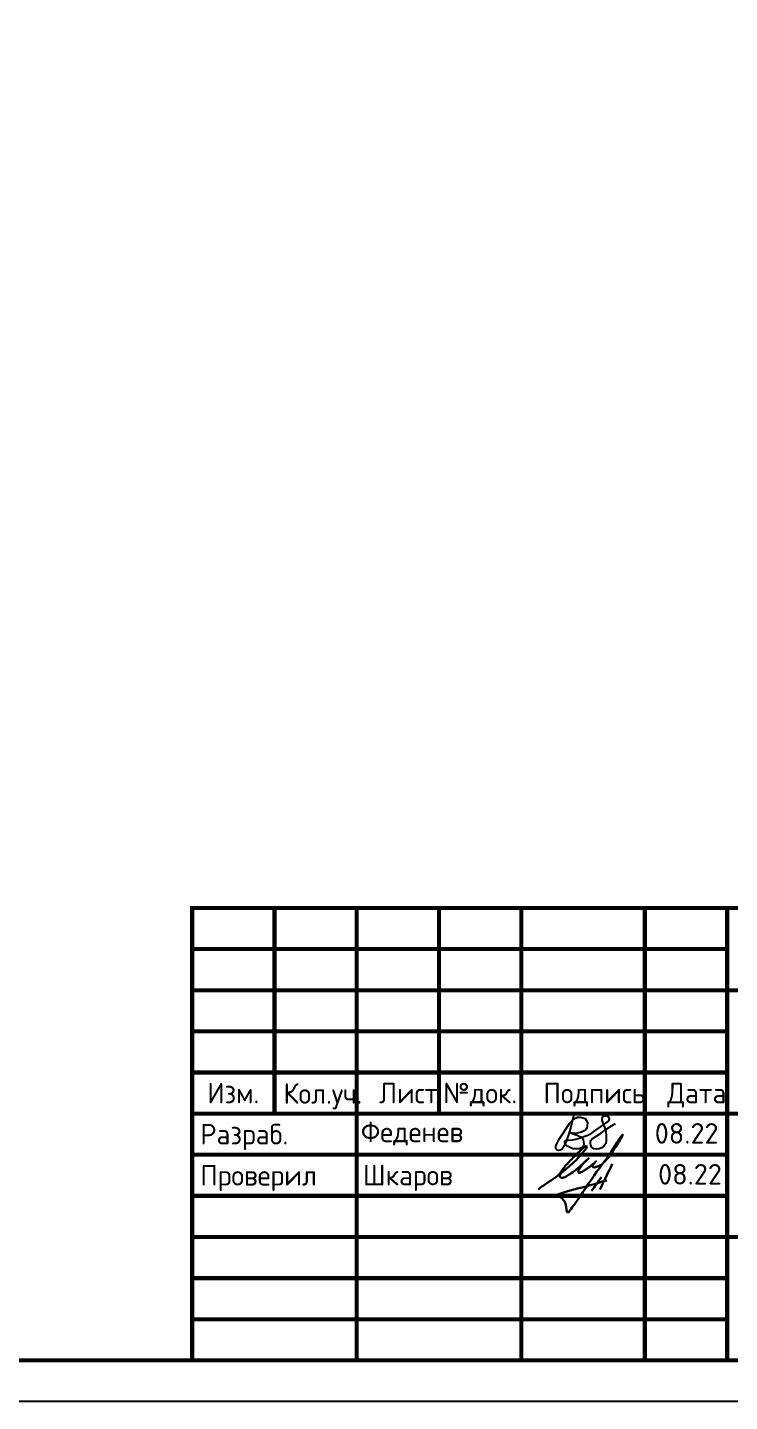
# Model space of a CAD drawing. Header units: millimetres. Extents: x 1601 to 14530, y 1157 to 12625.
# Drawn here: x 8063.9 to 8149.2, y 3162.4 to 3329.4 of the extents above; entities that cross this region are included whole.
import ezdxf
from ezdxf.enums import TextEntityAlignment as Align

# ---------------------------------------------------------------- set-up
doc = ezdxf.new("R2010")
doc.units = ezdxf.units.MM
doc.layers.add('рамка', color=7, linetype='Continuous')
doc.styles.add('-ISOCPEUR-', font='isocpeur.TTF')
doc.styles.add('GOST', font='GOST Common.ttf')

# ---------------------------------------------------------------- blocks, each defined once
blk = doc.blocks.new('*U372')
blk.add_lwpolyline([(0, 0), (420, 0), (420, -297), (0, -297)], close=True)
at = {"const_width": 0.5}
blk.add_lwpolyline([(20, -5), (415, -5), (415, -292), (20, -292)], close=True, dxfattribs=at)
for points in [[(230, -292), (230, -237), (415, -237)], [(240, -237), (240, -262)], [(250, -237), (250, -292)], [(260, -237), (260, -262)], [(270, -237), (270, -292)], [(285, -237), (285, -292)], [(295, -237), (295, -292)], [(230, -242), (295, -242)], [(230, -247), (295, -247)], [(295, -247), (415, -247)], [(230, -252), (295, -252)], [(230, -257), (295, -257)], [(230, -262), (415, -262)], [(230, -267), (295, -267)], [(230, -272), (295, -272)], [(230, -277), (295, -277)], [(295, -277), (415, -277)], [(230, -282), (295, -282)], [(230, -287), (295, -287)]]:
    blk.add_lwpolyline(points, dxfattribs=at)
at = {"style": 'GOST'}
for s, p in [('Изм.', (235, -259.5)), ('Кол.уч.', (245.89, -259.55)), ('Лист', (256.3, -259.5)), ('№док.', (265, -259.5)), ('Подпись', (278.88, -259.5)), ('Дата', (291.31, -259.5))]:
    blk.add_text(s, height=2.5, dxfattribs=at).set_placement(p, align=Align.MIDDLE_CENTER)
for s, p in [('Разраб.', (231, -264.5)), ('Проверил', (231, -269.5))]:
    blk.add_text(s, height=2.5, dxfattribs=at).set_placement(p, align=Align.MIDDLE_LEFT)
blk.add_attdef('РАЗРАБОТАЛ', text='', height=2.5, dxfattribs=at).set_placement((250.5, -264.22), align=Align.MIDDLE_LEFT)
blk.add_attdef('ПРОВЕРИЛ', (250.75, -270.73), '', height=2.5, dxfattribs=at)
at = {"style": 'GOST', "flags": 8}
for tag, p in [('ЛИСТ', (387.6, -271.87)), ('ЛИСТОВ', (405.3, -271.86)), ('ФОРМАТ', (380.97, -294.75))]:
    blk.add_attdef(tag, text='', height=3, dxfattribs=at).set_placement(p, align=Align.MIDDLE_CENTER)
blk.add_attdef('ИМЯ_ЧЕРТЕЖА_001', (321.53, -284.99), '', height=3, dxfattribs=at)
blk = doc.blocks.new('подпись')
at = {"lineweight": 30}
for points in [[(-0.82, -1.23), (-0.21, -0.8), (0.43, -0.36), (0.86, -0.08), (1.32, 0.25), (2, 0.77), (2.8, 1.4), (3.27, 1.83), (3.84, 2.36), (4.46, 3.07), (5.01, 3.73), (5.08, 3.95), (5.01, 4.03), (4.91, 4), (4.76, 3.88), (4.33, 3.49), (3.4, 2.58), (2.34, 1.43), (1.83, 0.48), (1.87, 0.23), (1.99, 0.16), (2.17, 0.16), (2.41, 0.25), (3.02, 0.6), (3.71, 1.09), (4.34, 1.62), (5.32, 2.55), (4.75, 1.98), (4.27, 1.36), (4.08, 1.05), (4.07, 0.85), (4.11, 0.78), (4.25, 0.78), (4.42, 0.84), (4.78, 1.05), (5.16, 1.3), (5.47, 1.51), (5.72, 1.73), (6.05, 1.99), (6.23, 2.18), (5.94, 1.88), (5.8, 1.63), (5.8, 1.5), (5.89, 1.44), (6.13, 1.46), (6.57, 1.6), (6.9, 1.79), (7.5, 2.39), (8.04, 3.08), (8.61, 3.92), (9.15, 4.76), (9.43, 5.33), (8, 3.26), (6.29, 0.88), (3.58, -3.07), (3.05, -3.8), (2.85, -4.05), (2.49, -2.98), (2.12, -2.39), (1.3, -1.96), (1.02, -2.03), (2.91, -1.44), (4.7, -0.96), (7.51, -0.15)], [(8.19, 1.85), (6.68, -1.27)], [(6.86, 0.23), (5.67, -1.43)]]:
    blk.add_spline(points, degree=3, dxfattribs=at)
blk = doc.blocks.new('Подпись Леха')
at = {"layer": 'рамка'}
blk.add_blockref('подпись', (2.7, 0.11), dxfattribs=at)

msp = doc.modelspace()

# ---------------------------------------------------------------- linework, layer by layer
msp.add_lwpolyline([(8130.2473, 3197.1367), (8130.1471, 3196.6151), (8129.9385, 3195.758), (8129.6217, 3194.6769), (8129.1577, 3193.5164), (8128.8389, 3193.0455), (8128.6454, 3192.9463), (8128.4517, 3192.9221), (8128.2628, 3192.9463), (8128.1659, 3193.0576), (8128.1175, 3193.2416), (8128.1223, 3193.4497), (8128.2192, 3193.7111), (8128.5225, 3194.2707), (8129.7965, 3196.185), (8130.2929, 3196.7588), (8130.7428, 3196.9526), (8131.123, 3196.9449), (8131.6893, 3196.782), (8131.9531, 3196.3091), (8131.9298, 3195.9214), (8131.8725, 3195.6584), (8131.756, 3195.4741), (8131.5522, 3195.2898), (8131.2415, 3195.1346), (8130.8824, 3195.0327), (8130.5718, 3194.9745), (8130.3048, 3194.9842), (8130.0476, 3194.9935), (8129.8098, 3195.1055), (8129.7522, 3195.1223), (8130.0081, 3195.0121), (8130.2151, 3194.923), (8130.4068, 3194.8549), (8130.727, 3194.7635), (8130.9526, 3194.6568), (8131.1622, 3194.5577), (8131.3002, 3194.4618), (8131.4516, 3194.1912), (8131.4751, 3193.9413), (8131.4983, 3193.6936), (8131.4438, 3193.4494), (8131.2485, 3193.2307), (8131.0063, 3193.1214), (8130.7093, 3193.0901), (8130.4202, 3193.1058), (8130.1766, 3193.119), (8129.9514, 3193.2229), (8129.7132, 3193.3329), (8129.5298, 3193.4176), (8129.4201, 3193.5196), (8129.2815, 3193.6486), (8129.1974, 3193.8596), (8129.2023, 3194.0502), (8129.3148, 3194.1137), (8129.6472, 3194.1479), (8130.1476, 3194.1994), (8130.5565, 3194.2847), (8130.8494, 3194.3458), (8131.0991, 3194.4557), (8131.5341, 3194.612), (8132.0083, 3194.7732), (8132.3701, 3194.9443), (8132.5707, 3195.0863), (8132.8689, 3195.2974), (8133.2676, 3195.5796), (8133.6511, 3195.8511), (8133.9486, 3196.0616), (8134.313, 3196.3196), (8134.5673, 3196.4996), (8134.62, 3196.7436), (8134.5653, 3196.9468), (8134.3932, 3197.0563), (8134.1429, 3197.0719), (8133.8926, 3197.0406), (8133.7411, 3196.9476), (8133.6872, 3196.7666), (8133.7166, 3196.5661), (8133.79, 3196.346), (8133.9662, 3195.9498), (8134.157, 3195.4021), (8134.206, 3195.138), (8134.2206, 3194.8201), (8134.2373, 3194.0833), (8134.1902, 3193.7464), (8133.9473, 3193.4253), (8133.7043, 3193.2138), (8133.3908, 3193.1198), (8133.046, 3193.0728), (8132.7403, 3193.1119), (8132.5052, 3193.2608), (8132.3798, 3193.5193), (8132.3092, 3193.8169), (8132.3484, 3194.0989), (8132.513, 3194.3183), (8133.6573, 3195.0546), (8134.0884, 3195.3601), (8134.8957, 3195.8849), (8135.3697, 3196.1931)])

# ---------------------------------------------------------------- block references
ref = msp.add_blockref('*U372', (7853.9325, 3459.3883))
ref.add_attrib('ДАТА', '08.22', dxfattribs={"height": 2.5, "style": '-ISOCPEUR-'}).set_placement((8144.007, 3194.9867), align=Align.MIDDLE_CENTER)
ref.add_attrib('РАЗРАБОТАЛ', 'Феденев', dxfattribs={"height": 2.5, "style": 'GOST'}).set_placement((8104.4331, 3195.164), align=Align.MIDDLE_LEFT)
ref.add_attrib('ПРОВЕРИЛ', 'Шкаров', (8104.6815, 3188.659), dxfattribs={"height": 2.5, "style": 'GOST'})
ref.add_attrib('ДАТА1', '08.22', dxfattribs={"height": 2.5, "style": '-ISOCPEUR-'}).set_placement((8144.4157, 3190.0124), align=Align.MIDDLE_CENTER)
msp.add_blockref('Подпись Леха', (8124.0875, 3189.3118))

doc.saveas('drawing.dxf')
